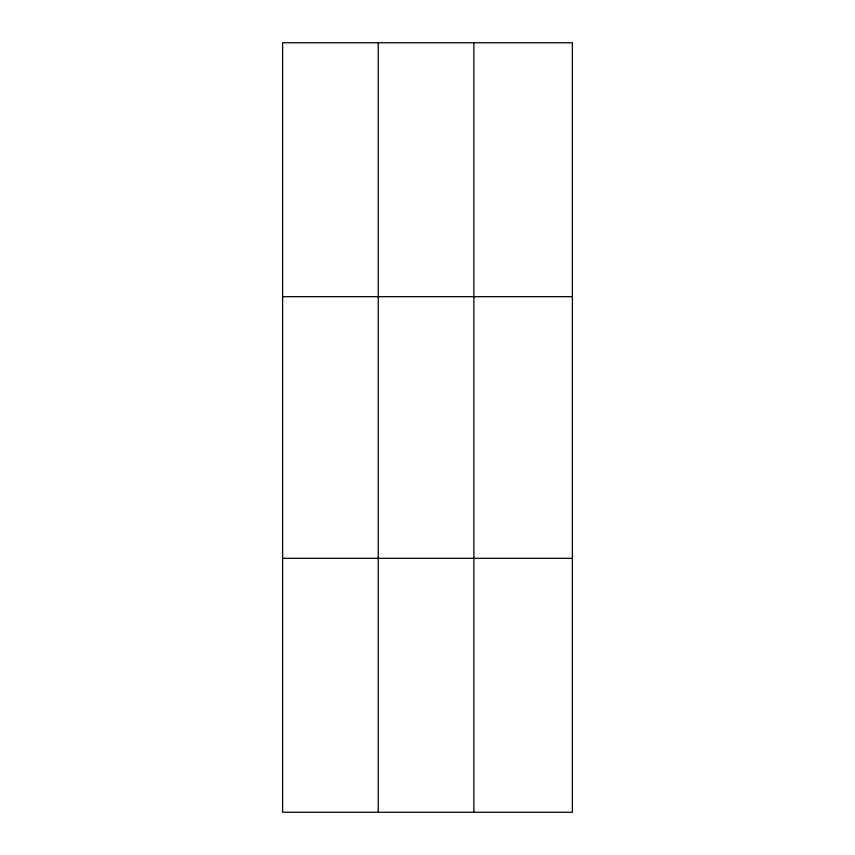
<?xml version="1.0" encoding="UTF-8"?>
<svg xmlns="http://www.w3.org/2000/svg" width="855" height="855" viewBox="0 0 855 855"><rect width="100%" height="100%" fill="white"/><g stroke="black" fill="none" stroke-linecap="round" stroke-linejoin="round"><path stroke-width="1.28" d="M378.241 42.75L378.241 812.25M473.862 42.75L473.862 812.25M282.61 296.685L572.39 296.685M282.61 558.315L572.39 558.315M572.39 685.283L572.39 812.25L282.61 812.25L282.61 42.75L572.39 42.75L572.39 685.283"/></g></svg>
